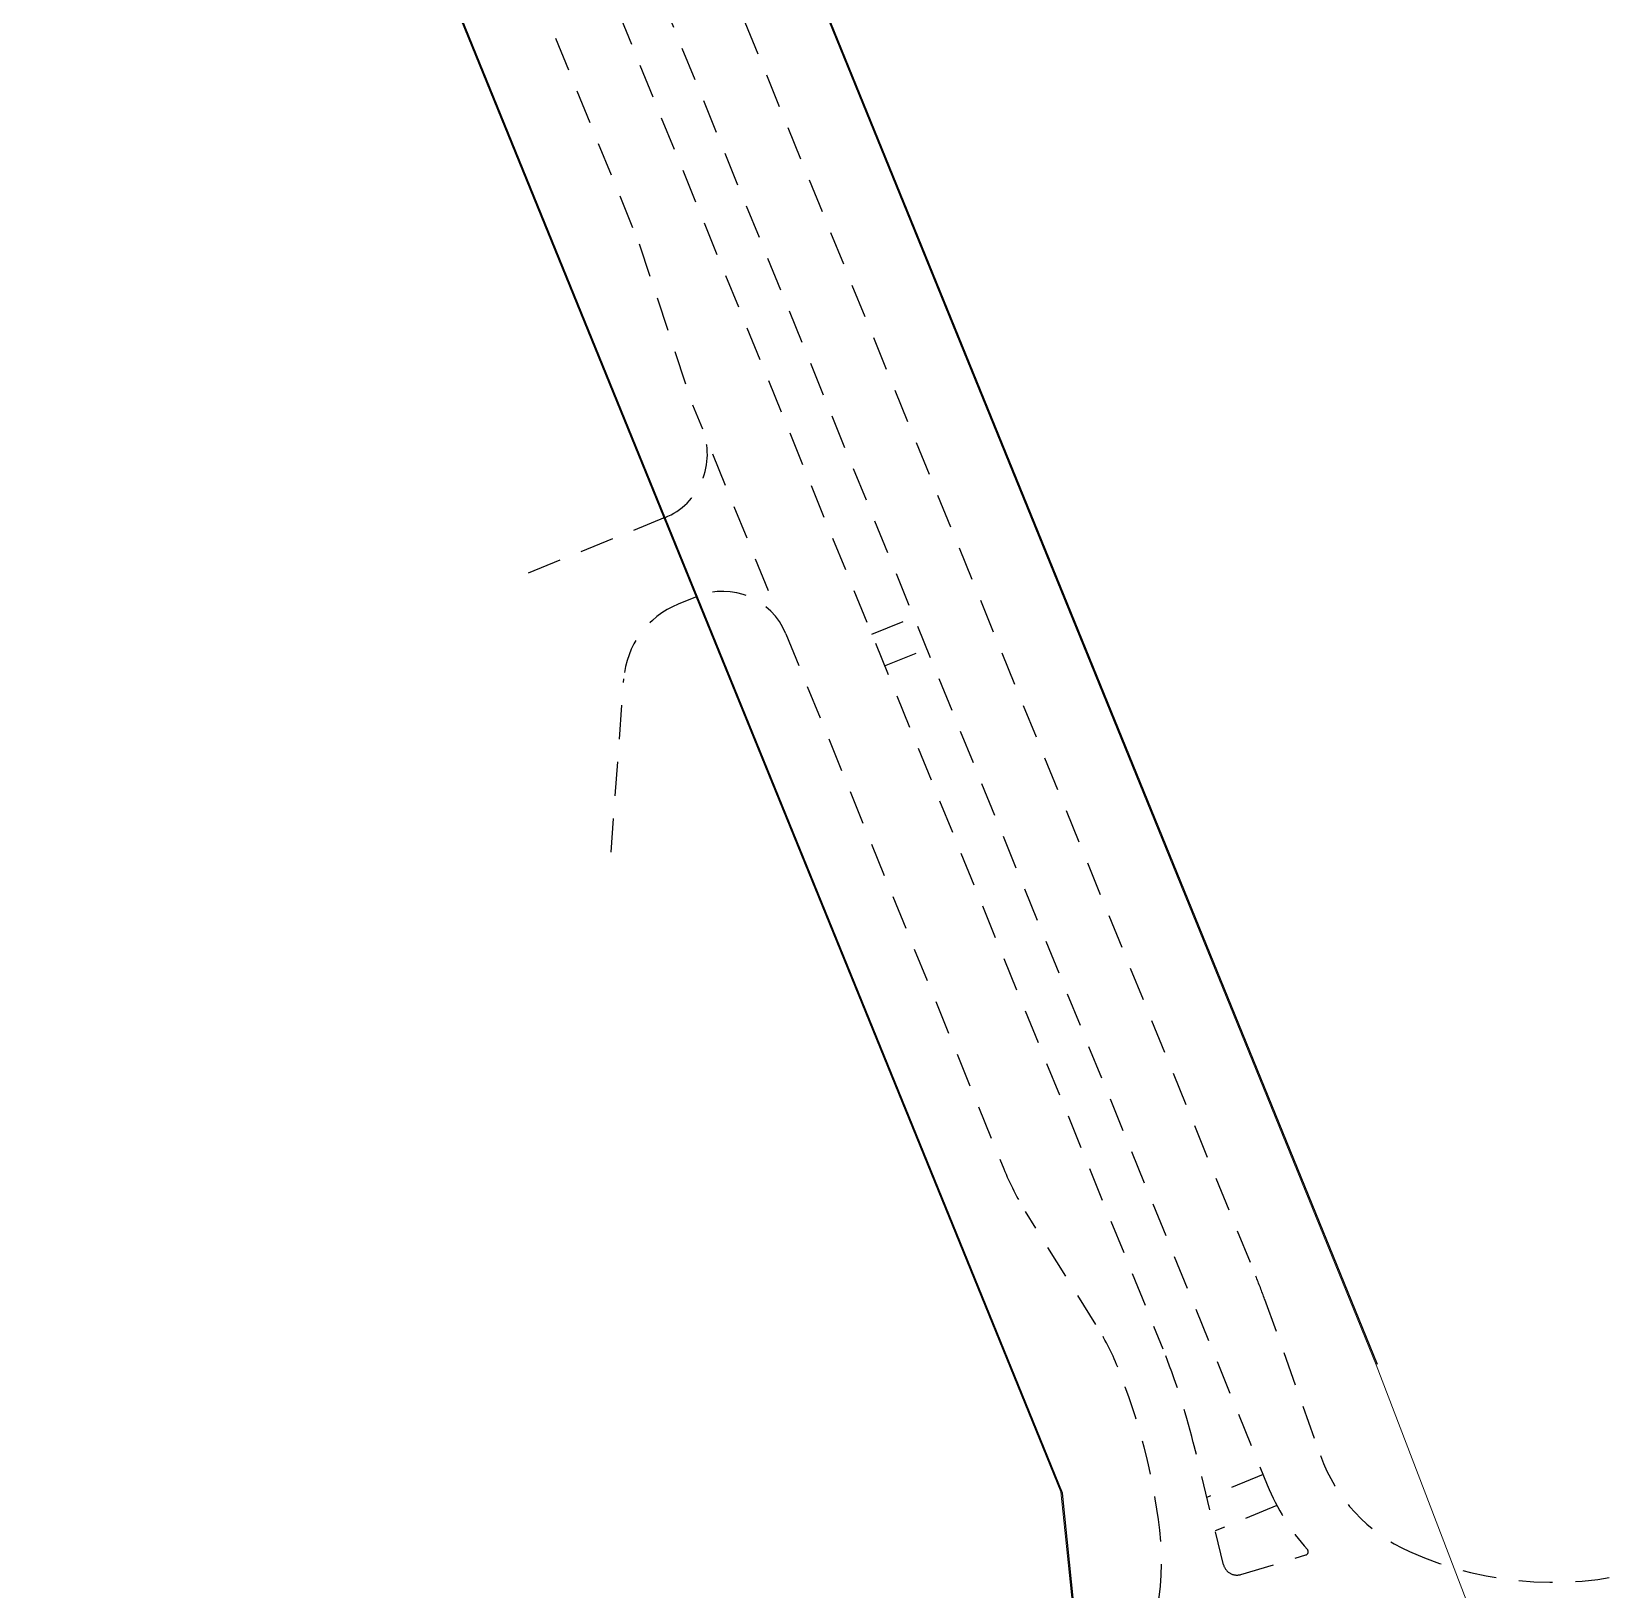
# Model space of a CAD drawing. Header units: metres. Extents: x 303058 to 305172, y 6169922 to 6171978.
# Drawn here: x 303896.9 to 304035.9, y 6170858.2 to 6170995.5 of the extents above; entities that cross this region are included whole.
import ezdxf

# ---------------------------------------------------------------- set-up
doc = ezdxf.new("R2010")
doc.units = ezdxf.units.M
doc.linetypes.add('Dash', pattern=[5, 3, -2])
doc.layers.add('_User PropBdy', color=8, linetype='Continuous')
doc.layers.add('_User PropFOK', color=9, linetype='Dash')
doc.layers.add('Cadastre Developer_SP_NEW', color=2, linetype='Continuous', lineweight=5)
doc.layers.add('Cadastre Land Parcels_SP_EXT', color=8, linetype='Continuous', lineweight=5)

# ---------------------------------------------------------------- blocks, each defined once
blk = doc.blocks.new('A$C3D0B2D35')
at = {"layer": '_User PropBdy'}
for points in [[(304015.51, 6170878.01), (303941.01, 6171060.88, 0.011792), (303939.42, 6171064.52), (303929.65, 6171086.68)], [(303971.31, 6170841.07), (303972.97, 6170841.6), (303978.87, 6170844.42), (303983.9, 6170846.82), (303989.16, 6170852.79), (303987.73, 6170866.69), (303913.23, 6171049.56, 0.014426), (303911.96, 6171052.42), (303902.9, 6171072.99)]]:
    blk.add_lwpolyline(points, format="xyb", dxfattribs=at)
at = {"layer": '_User PropFOK'}
for p, q in [((303937.4, 6171008.79), (303950.44, 6170976.78)), ((303950.44, 6170976.78), (303955.13, 6170962.61)), ((303955.13, 6170962.61), (303956, 6170960.48)), ((303956.89, 6170958.28), (303962.46, 6170944.6)), ((303952.7, 6170952.66), (303938.81, 6170947.01)), ((303970.93, 6170942.37), (303974.64, 6170943.88)), ((303963.36, 6170942.41), (303982.56, 6170895.27)), ((303972.06, 6170939.59), (303975.77, 6170941.1)), ((303947.95, 6170923.16), (303949.08, 6170938.46)), ((303990.68, 6170881.55), (303984.49, 6170891.49)), ((304005.55, 6170883.77), (304010.47, 6170870.01)), ((304001.94, 6170860.37), (303999.27, 6170871.16)), ((304003.45, 6170859.51), (304009.18, 6170861.23))]:
    blk.add_line(p, q, dxfattribs=at)
for points in [[(303896.88, 6171157.57, 0.050506), (303915.24, 6171101.66), (303915.33, 6171101.46, -0.007826), (303952.21, 6171014.83), (304004.77, 6170885.81)], [(303904.32, 6171112.29, 0.011869), (303909.75, 6171099.23), (303909.84, 6171099.03, -0.007826), (303946.66, 6171012.56), (304005.79, 6170867.41)], [(303900.59, 6171110.84, 0.011869), (303906.1, 6171097.6), (303906.19, 6171097.4, -0.007826), (303942.95, 6171011.05), (303996.59, 6170879.39)]]:
    blk.add_lwpolyline(points, format="xyb", dxfattribs=at)
for points in [[(303955.54, 6170945.71), (303953.86, 6170945.03)], [(304005.42, 6170868.32), (304000.47, 6170866.31)], [(304006.64, 6170865.58), (304001.2, 6170863.36)]]:
    blk.add_lwpolyline(points, dxfattribs=at)
for centre, radius, start, end in [((303950.44, 6170958.21), 6, 292.108, 22.1655), ((303956.76, 6170937.89), 7.7, 112.108, 175.7673), ((303957.8, 6170940.15), 6, 22.1655, 112.108), ((304005.71, 6170904.7), 25, 202.1655, 211.8969), ((303958.47, 6170866.95), 50, 19.6631, 22.1655), ((303969.46, 6170868.34), 25, 22.1655, 31.8969), ((303941.02, 6170856.75), 60, 13.8898, 22.1655), ((303941.02, 6170856.75), 55.7, 6.8864, 22.1655), ((304024.31, 6170874.95), 14.7, 199.6632, 245.9123), ((304024.31, 6170874.95), 20, 202.1655, 221.4445), ((303973.98, 6170860.73), 22.5, 287.8802, 6.8864), ((304009.1, 6170861.52), 0.3, 286.6746, 41.4445), ((304030.97, 6170889.83), 31, 245.9121, 287.8802), ((304003.1, 6170860.66), 1.2, 193.8898, 286.6759)]:
    blk.add_arc(centre, radius, start, end, dxfattribs=at)

msp = doc.modelspace()

# ---------------------------------------------------------------- linework, layer by layer
at = {"layer": 'Cadastre Land Parcels_SP_EXT', "linetype": 'Continuous'}
for points in [[(304032.7, 6170832.8), (304015.38, 6170878), (303941.99, 6171058.21)], [(303913.08, 6171049.65), (303987.6, 6170866.8), (303989.02, 6170852.89)]]:
    msp.add_lwpolyline(points, dxfattribs=at)

# ---------------------------------------------------------------- block references
at = {"layer": 'Cadastre Developer_SP_NEW'}
msp.add_blockref('A$C3D0B2D35', (0, 0), dxfattribs=at)

doc.saveas('drawing.dxf')
